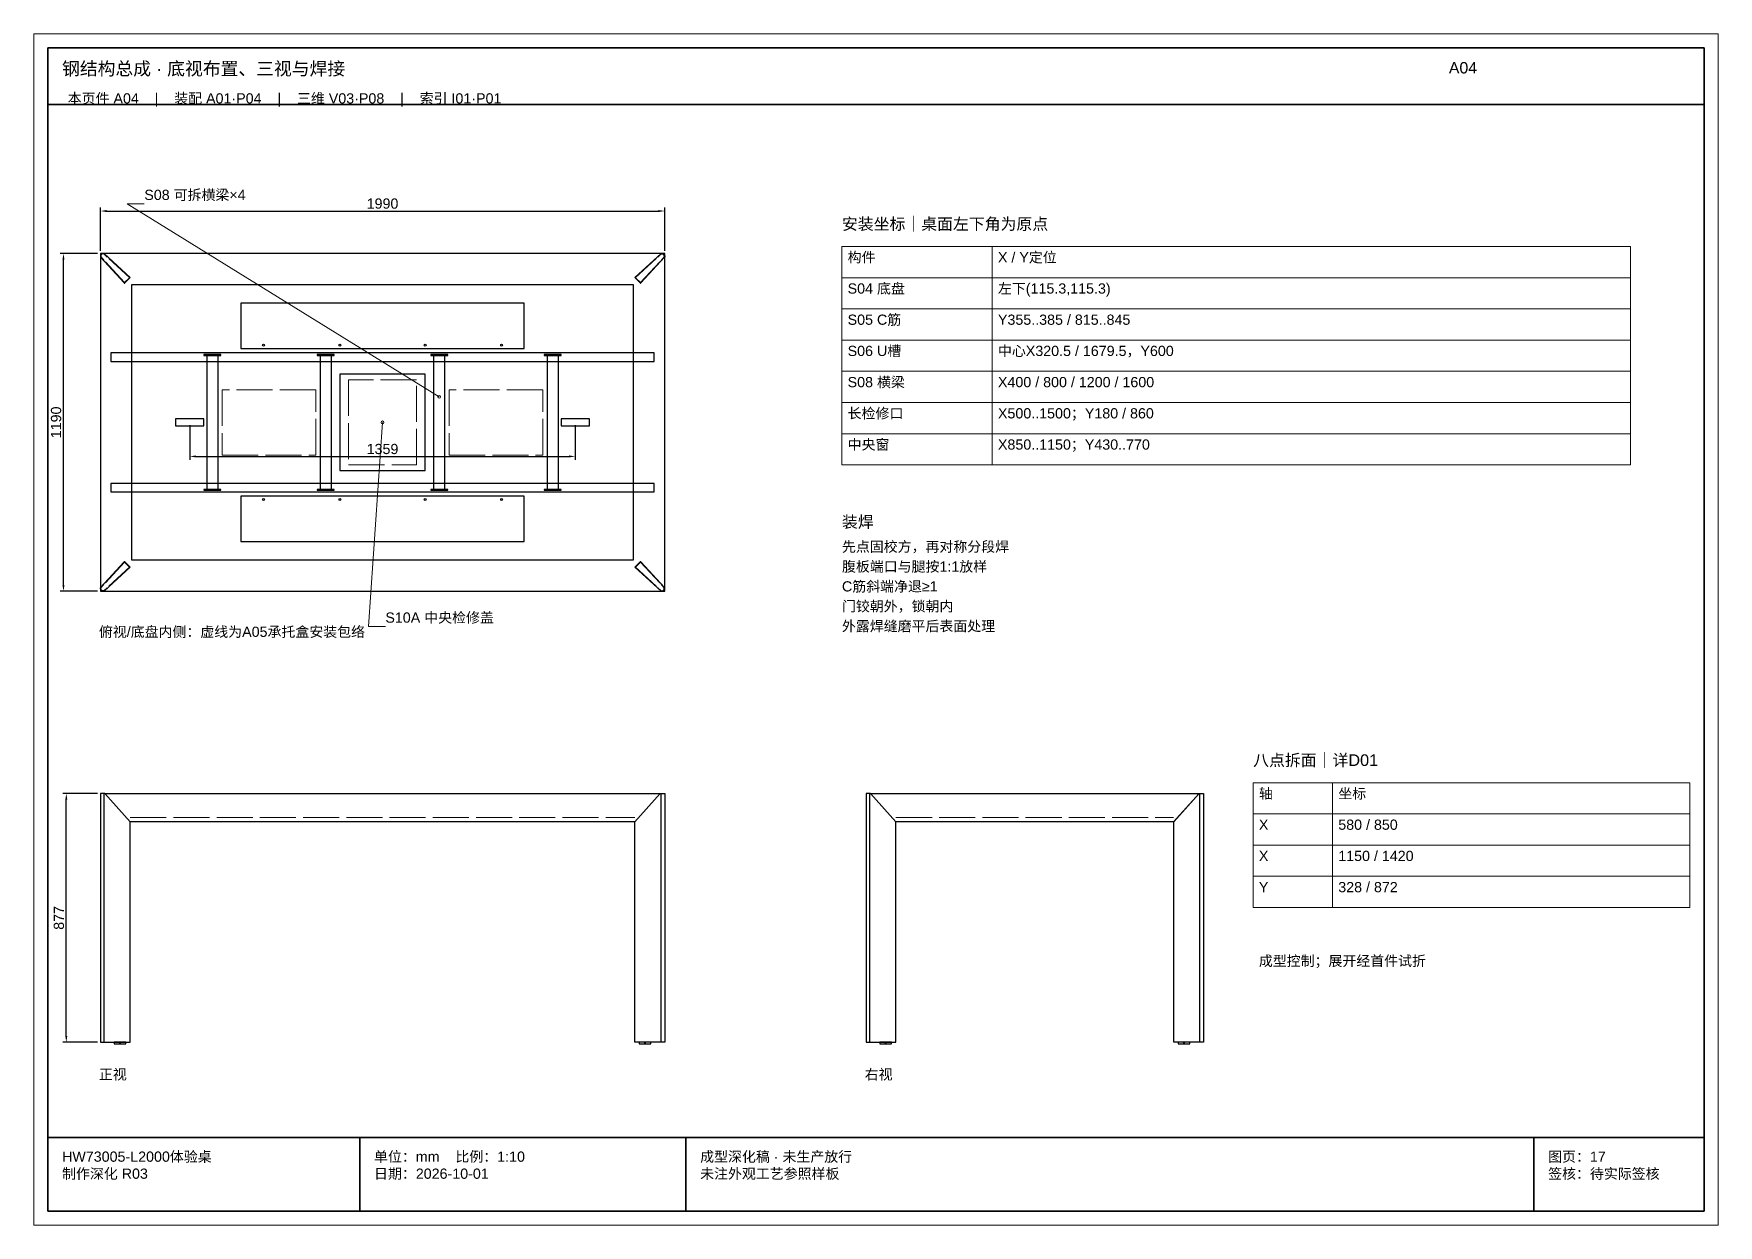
# Paper-space layout 'A04' of a CAD drawing. Header units: millimetres. Extents: x 0 to 594, y 0 to 420.
# The model-space entities are those that its viewports show. They can reach past a viewport. Long polylines and large blocks are cut down to what shows.
import ezdxf

# ---------------------------------------------------------------- set-up
doc = ezdxf.new("R2010")
doc.units = ezdxf.units.MM
doc.linetypes.add('DASHED', pattern=[1.524, 1.27, -0.254])
for name, color, linetype, lineweight in [('DIM', 7, 'Continuous', 13), ('FRAME', 7, 'Continuous', 35), ('HIDDEN', 8, 'DASHED', 13), ('NOTE', 7, 'Continuous', 18), ('OUTLINE', 7, 'Continuous', 25)]:
    doc.layers.add(name, color=color, linetype=linetype, lineweight=lineweight)
doc.styles.add('CN', font='Arial Unicode.ttf')
doc.dimstyles.new('D10_A2', dxfattribs={"dimtxt": 36, "dimasz": 22, "dimexe": 12, "dimexo": 10, "dimgap": 8, "dimtad": 1, "dimdsep": 46, "dimtxsty": 'CN', "dimcen": 2.5, "dimclrd": 7, "dimclre": 7, "dimclrt": 7, "dimazin": 3, "dimtfac": 1, "dimtmove": 0, "dimatfit": 3})

msp = doc.modelspace()

# ---------------------------------------------------------------- linework, layer by layer
at = {"layer": 'DIM'}
for points in [[(13430, 2920), (12330, 3600), (12390, 3600)], [(13230, 2830), (13180, 2110), (13240, 2110)]]:
    msp.add_lwpolyline(points, dxfattribs=at)
for points in [[(14850, 3340), (15380, 3340), (15380, 3450), (14850, 3450)], [(15380, 3340), (17630, 3340), (17630, 3450), (15380, 3450)], [(14850, 3230), (15380, 3230), (15380, 3340), (14850, 3340)], [(15380, 3230), (17630, 3230), (17630, 3340), (15380, 3340)], [(14850, 3120), (15380, 3120), (15380, 3230), (14850, 3230)], [(15380, 3120), (17630, 3120), (17630, 3230), (15380, 3230)], [(14850, 3010), (15380, 3010), (15380, 3120), (14850, 3120)], [(15380, 3010), (17630, 3010), (17630, 3120), (15380, 3120)], [(14850, 2900), (15380, 2900), (15380, 3010), (14850, 3010)], [(15380, 2900), (17630, 2900), (17630, 3010), (15380, 3010)], [(14850, 2790), (15380, 2790), (15380, 2900), (14850, 2900)], [(15380, 2790), (17630, 2790), (17630, 2900), (15380, 2900)], [(14850, 2680), (15380, 2680), (15380, 2790), (14850, 2790)], [(15380, 2680), (17630, 2680), (17630, 2790), (15380, 2790)], [(16300, 1450), (16580, 1450), (16580, 1560), (16300, 1560)], [(16580, 1450), (17840, 1450), (17840, 1560), (16580, 1560)], [(16300, 1340), (16580, 1340), (16580, 1450), (16300, 1450)], [(16580, 1340), (17840, 1340), (17840, 1450), (16580, 1450)], [(16300, 1230), (16580, 1230), (16580, 1340), (16300, 1340)], [(16580, 1230), (17840, 1230), (17840, 1340), (16580, 1340)], [(16300, 1120), (16580, 1120), (16580, 1230), (16300, 1230)], [(16580, 1120), (17840, 1120), (17840, 1230), (16580, 1230)]]:
    msp.add_lwpolyline(points, close=True, dxfattribs=at)
for centre in [(13430, 2920), (13230, 2830)]:
    msp.add_circle(centre, 5, dxfattribs=at)
at = {"layer": 'FRAME'}
for p, q in [((12050, 3950), (17890, 3950)), ((12050, 310), (17890, 310)), ((13150, 50), (13150, 310)), ((14300, 50), (14300, 310)), ((17290, 50), (17290, 310))]:
    msp.add_line(p, q, dxfattribs=at)
msp.add_lwpolyline([(12050, 50), (17890, 50), (17890, 4150), (12050, 4150)], close=True, dxfattribs=at)
at = {"layer": 'HIDDEN'}
for p, q in [((12340.47, 1437), (14119.53, 1437)), ((15040.47, 1437), (16019.53, 1437))]:
    msp.add_line(p, q, dxfattribs=at)
for points in [[(13110, 2680), (13350, 2680), (13350, 2980), (13110, 2980)], [(12665, 2715), (12995, 2715), (12995, 2945), (12665, 2945)], [(13465, 2715), (13795, 2715), (13795, 2945), (13465, 2945)]]:
    msp.add_lwpolyline(points, close=True, dxfattribs=at)
at = {"layer": 'OUTLINE'}
for p, q in [((12235.074, 3417.236), (12236.574, 3417.236)), ((12235.074, 3417.236), (12235.074, 3413.36)), ((12236.574, 3413.36), (12235.074, 3413.36)), ((12235.497, 3412.276), (12236.601, 3413.292)), ((12235.497, 3412.276), (12319.02, 3321.588)), ((12236.574, 3417.236), (12236.574, 3413.36)), ((12236.601, 3413.292), (12247.744, 3401.193)), ((12243.074, 3423.736), (12243.074, 3425.236)), ((12246.95, 3425.236), (12243.074, 3425.236)), ((12246.95, 3423.736), (12243.074, 3423.736)), ((12246.95, 3425.236), (12246.95, 3423.736)), ((12247.018, 3423.709), (12248.034, 3424.813)), ((12259.116, 3412.566), (12247.018, 3423.709)), ((12339.948, 3340.161), (12248.034, 3424.813)), ((12252.766, 3395.74), (12320.123, 3322.604)), ((12338.932, 3339.058), (12264.57, 3407.543)), ((14120.052, 3340.161), (14211.966, 3424.813)), ((14121.068, 3339.058), (14195.43, 3407.543)), ((14207.234, 3395.74), (14139.877, 3322.604)), ((14224.503, 3412.276), (14140.98, 3321.588)), ((14200.884, 3412.566), (14212.982, 3423.709)), ((14212.982, 3423.709), (14211.966, 3424.813)), ((14223.399, 3413.292), (14212.256, 3401.193)), ((14213.05, 3425.236), (14213.05, 3423.736)), ((14213.05, 3425.236), (14216.926, 3425.236)), ((14213.05, 3423.736), (14216.926, 3423.736)), ((14216.926, 3423.736), (14216.926, 3425.236)), ((14224.503, 3412.276), (14223.399, 3413.292)), ((14224.926, 3417.236), (14223.426, 3417.236)), ((14223.426, 3417.236), (14223.426, 3413.36)), ((14223.426, 3413.36), (14224.926, 3413.36)), ((14224.926, 3417.236), (14224.926, 3413.36)), ((12320.267, 3322.601), (12337.756, 3340.09)), ((12321.328, 3321.541), (12338.817, 3339.03)), ((12338.817, 3339.03), (12337.756, 3340.09)), ((12338.932, 3339.058), (12339.948, 3340.161)), ((14121.068, 3339.058), (14120.052, 3340.161)), ((14121.183, 3339.03), (14122.244, 3340.09)), ((14138.672, 3321.541), (14121.183, 3339.03)), ((14139.733, 3322.601), (14122.244, 3340.09)), ((12320.123, 3322.604), (12319.02, 3321.588)), ((12321.328, 3321.541), (12320.267, 3322.601)), ((14138.672, 3321.541), (14139.733, 3322.601)), ((14139.877, 3322.604), (14140.98, 3321.588)), ((12235.497, 2247.724), (12319.02, 2338.412)), ((12339.948, 2319.839), (12248.034, 2235.187)), ((12252.766, 2264.26), (12320.123, 2337.396)), ((12338.932, 2320.942), (12264.57, 2252.457)), ((12320.123, 2337.396), (12319.02, 2338.412)), ((12321.328, 2338.459), (12320.267, 2337.399)), ((12320.267, 2337.399), (12337.756, 2319.91)), ((12321.328, 2338.459), (12338.817, 2320.97)), ((12338.817, 2320.97), (12337.756, 2319.91)), ((12338.932, 2320.942), (12339.948, 2319.839)), ((14121.068, 2320.942), (14120.052, 2319.839)), ((14120.052, 2319.839), (14211.966, 2235.187)), ((14121.068, 2320.942), (14195.43, 2252.457)), ((14138.672, 2338.459), (14121.183, 2320.97)), ((14121.183, 2320.97), (14122.244, 2319.91)), ((14139.733, 2337.399), (14122.244, 2319.91)), ((14138.672, 2338.459), (14139.733, 2337.399)), ((14139.877, 2337.396), (14140.98, 2338.412)), ((14207.234, 2264.26), (14139.877, 2337.396)), ((14224.503, 2247.724), (14140.98, 2338.412)), ((12236.601, 2246.708), (12247.744, 2258.807)), ((14223.399, 2246.708), (14212.256, 2258.807)), ((12236.574, 2246.64), (12235.074, 2246.64)), ((12235.074, 2242.764), (12235.074, 2246.64)), ((12235.074, 2242.764), (12236.574, 2242.764)), ((12235.497, 2247.724), (12236.601, 2246.708)), ((12236.574, 2242.764), (12236.574, 2246.64)), ((12243.074, 2236.264), (12243.074, 2234.764)), ((12246.95, 2236.264), (12243.074, 2236.264)), ((12246.95, 2234.764), (12243.074, 2234.764)), ((12246.95, 2234.764), (12246.95, 2236.264)), ((12259.116, 2247.434), (12247.018, 2236.291)), ((12247.018, 2236.291), (12248.034, 2235.187)), ((14200.884, 2247.434), (14212.982, 2236.291)), ((14212.982, 2236.291), (14211.966, 2235.187)), ((14213.05, 2236.264), (14216.926, 2236.264)), ((14213.05, 2234.764), (14213.05, 2236.264)), ((14213.05, 2234.764), (14216.926, 2234.764)), ((14216.926, 2236.264), (14216.926, 2234.764)), ((14224.503, 2247.724), (14223.399, 2246.708)), ((14223.426, 2246.64), (14224.926, 2246.64)), ((14223.426, 2242.764), (14223.426, 2246.64)), ((14224.926, 2242.764), (14223.426, 2242.764)), ((14224.926, 2242.764), (14224.926, 2246.64)), ((12248.03, 645), (12248.03, 1522)), ((14211.97, 645), (14211.97, 1522)), ((14948.03, 645), (14948.03, 1522)), ((16111.97, 645), (16111.97, 1522))]:
    msp.add_line(p, q, dxfattribs=at)
for points in [[(12235, 2235), (14225, 2235), (14225, 3425), (12235, 3425)], [(12345.3, 2345.3), (14114.7, 2345.3), (14114.7, 3314.7), (12345.3, 3314.7)], [(12730, 3090), (13730, 3090), (13730, 3250), (12730, 3250)], [(12272.3, 3045), (14187.7, 3045), (14187.7, 3075), (12272.3, 3075)], [(12600, 3066), (12660, 3066), (12660, 3069), (12600, 3069)], [(12610, 2594), (12650, 2594), (12650, 3066), (12610, 3066)], [(13000, 3066), (13060, 3066), (13060, 3069), (13000, 3069)], [(13010, 2594), (13050, 2594), (13050, 3066), (13010, 3066)], [(13400, 3066), (13460, 3066), (13460, 3069), (13400, 3069)], [(13410, 2594), (13450, 2594), (13450, 3066), (13410, 3066)], [(13800, 3066), (13860, 3066), (13860, 3069), (13800, 3069)], [(13810, 2594), (13850, 2594), (13850, 3066), (13810, 3066)], [(13080, 2660), (13380, 2660), (13380, 3000), (13080, 3000)], [(12500.5, 2817.5), (12600.5, 2817.5), (12600.5, 2842.5), (12500.5, 2842.5)], [(13859.5, 2817.5), (13959.5, 2817.5), (13959.5, 2842.5), (13859.5, 2842.5)], [(12272.3, 2585), (14187.7, 2585), (14187.7, 2615), (12272.3, 2615)], [(12600, 2591), (12660, 2591), (12660, 2594), (12600, 2594)], [(12730, 2410), (13730, 2410), (13730, 2570), (12730, 2570)], [(13000, 2591), (13060, 2591), (13060, 2594), (13000, 2594)], [(13400, 2591), (13460, 2591), (13460, 2594), (13400, 2594)], [(13800, 2591), (13860, 2591), (13860, 2594), (13800, 2594)], [(12235, 645), (12339.95, 645), (12339.95, 1422), (12250.75, 1522), (12235, 1522)], [(12250.75, 1522), (14209.25, 1522), (14119.53, 1422), (12340.47, 1422)], [(14225, 645), (14120.05, 645), (14120.05, 1422), (14209.25, 1522), (14225, 1522)], [(14935, 645), (15039.95, 645), (15039.95, 1422), (14950.75, 1522), (14935, 1522)], [(14950.75, 1522), (16109.25, 1522), (16019.53, 1422), (15040.47, 1422)], [(16125, 645), (16020.05, 645), (16020.05, 1422), (16109.25, 1522), (16125, 1522)], [(12284.01, 640), (12304.01, 640), (12304.01, 646), (12284.01, 646)], [(12305.223, 640), (12325.223, 640), (12325.223, 646), (12305.223, 646)], [(14134.777, 640), (14154.777, 640), (14154.777, 646), (14134.777, 646)], [(14155.99, 640), (14175.99, 640), (14175.99, 646), (14155.99, 646)], [(14983.652, 640), (15003.652, 640), (15003.652, 646), (14983.652, 646)], [(15004.866, 640), (15024.866, 640), (15024.866, 646), (15004.866, 646)], [(16035.134, 640), (16055.134, 640), (16055.134, 646), (16035.134, 646)], [(16056.348, 640), (16076.348, 640), (16076.348, 646), (16056.348, 646)]]:
    msp.add_lwpolyline(points, close=True, dxfattribs=at)
for centre in [(12810, 3102), (13080, 3102), (13380, 3102), (13650, 3102), (12810, 2558), (13080, 2558), (13380, 2558), (13650, 2558)]:
    msp.add_circle(centre, 3.3, dxfattribs=at)
for centre, radius, start, end in [((12243.074, 3417.236), 8, 90, 180), ((12236.674, 3413.36), 1.6, -180, -137.3554228), ((12243.074, 3417.236), 6.5, 90, 180), ((12236.674, 3413.36), 0.1, -180, -137.3554228), ((12246.95, 3423.636), 1.6, 47.3554228, 90), ((12246.95, 3423.636), 0.1, 47.3554228, 90), ((14213.05, 3423.636), 1.6, 90, 132.6445772), ((14213.05, 3423.636), 0.1, 90, 132.6445772), ((14216.926, 3417.236), 8, 0, 90), ((14216.926, 3417.236), 6.5, 0, 90), ((14223.326, 3413.36), 0.1, -42.6445772, 0), ((14223.326, 3413.36), 1.6, -42.6445772, 0), ((12320.196, 3322.672), 1.6, -137.3554228, -45), ((12320.196, 3322.672), 0.1, -137.3554228, -45), ((14139.804, 3322.672), 1.6, -135, -42.6445772), ((14139.804, 3322.672), 0.1, -135, -42.6445772), ((12320.196, 2337.328), 1.6, 45, 137.3554228), ((12320.196, 2337.328), 0.1, 45, 137.3554228), ((14139.804, 2337.328), 1.6, 42.6445772, 135), ((14139.804, 2337.328), 0.1, 42.6445772, 135), ((12236.674, 2246.64), 1.6, 137.3554228, 180), ((12243.074, 2242.764), 8, -180, -90), ((12236.674, 2246.64), 0.1, 137.3554228, 180), ((12243.074, 2242.764), 6.5, -180, -90), ((12246.95, 2236.364), 0.1, -90, -47.3554228), ((12246.95, 2236.364), 1.6, -90, -47.3554228), ((14213.05, 2236.364), 1.6, -132.6445772, -90), ((14213.05, 2236.364), 0.1, -132.6445772, -90), ((14216.926, 2242.764), 6.5, -90, 0), ((14216.926, 2242.764), 8, -90, 0), ((14223.326, 2246.64), 0.1, 0, 42.6445772), ((14223.326, 2246.64), 1.6, 0, 42.6445772)]:
    msp.add_arc(centre, radius, start, end, dxfattribs=at)

# ---------------------------------------------------------------- texts
at = {"layer": 'NOTE', "attachment_point": 1, "style": 'CN'}
for s, insert, char_height, width in [('钢结构总成 · 底视布置、三视与焊接', (12100, 4100), 46, 4840), ('A04', (16990, 4100), 40, 900), ('本页件 A04    |    装配 A01·P04    |    三维 V03·P08    |    索引 I01·P01', (12120, 3990), 36, 5700), ('S08 可拆横梁×4', (12390, 3650), 36, 1550), ('安装坐标｜桌面左下角为原点', (14850, 3550), 41, 2780), ('构件', (14870, 3430), 36, 490), ('X / Y定位', (15400, 3430), 36, 2210), ('S04 底盘', (14870, 3320), 36, 490), ('左下(115.3,115.3)', (15400, 3320), 36, 2210), ('S05 C筋', (14870, 3210), 36, 490), ('Y355..385 / 815..845', (15400, 3210), 36, 2210), ('S06 U槽', (14870, 3100), 36, 490), ('中心X320.5 / 1679.5，Y600', (15400, 3100), 36, 2210), ('S08 横梁', (14870, 2990), 36, 490), ('X400 / 800 / 1200 / 1600', (15400, 2990), 36, 2210), ('长检修口', (14870, 2880), 36, 490), ('X500..1500；Y180 / 860', (15400, 2880), 36, 2210), ('中央窗', (14870, 2770), 36, 490), ('X850..1150；Y430..770', (15400, 2770), 36, 2210), ('装焊', (14850, 2500), 41, 2750), ('先点固校方，再对称分段焊', (14850, 2410), 36, 2750), ('腹板端口与腿按1:1放样', (14850, 2340), 36, 2750), ('C筋斜端净退≥1', (14850, 2270), 36, 2750), ('门铰朝外，锁朝内', (14850, 2200), 36, 2750), ('S10A 中央检修盖', (13240, 2160), 36, 1750), ('俯视/底盘内侧：虚线为A05承托盒安装包络', (12230, 2110), 36, 2300), ('外露焊缝磨平后表面处理', (14850, 2130), 36, 2750), ('八点拆面｜详D01', (16300, 1660), 41, 1540), ('轴', (16320, 1540), 36, 240), ('坐标', (16600, 1540), 36, 1220), ('X', (16320, 1430), 36, 240), ('580 / 850', (16600, 1430), 36, 1220), ('X', (16320, 1320), 36, 240), ('1150 / 1420', (16600, 1320), 36, 1220), ('Y', (16320, 1210), 36, 240), ('328 / 872', (16600, 1210), 36, 1220), ('成型控制；展开经首件试折', (16320, 950), 36, 1490), ('正视', (12230, 550), 36, 1000), ('右视', (14930, 550), 36, 1000), ('HW73005-L2000体验桌\\P制作深化 R03', (12100, 260), 36, 1000), ('单位：mm    比例：1:10\\P日期：2026-10-01', (13200, 260), 36, 1050), ('成型深化稿 · 未生产放行\\P未注外观工艺参照样板', (14350, 260), 36, 2890), ('图页：17\\P签核：待实际签核', (17340, 260), 36, 550)]:
    msp.add_mtext(s, dxfattribs=dict(at, insert=insert, char_height=char_height, width=width))

# ---------------------------------------------------------------- dimensions: what is measured, and where the dimension line sits
at = {"layer": 'DIM'}
for base, p1, p2 in [((12235, 3575), (12235, 3425), (14225, 3425)), ((12550.5, 2710), (12550.5, 2830), (13909.5, 2830))]:
    msp.add_linear_dim(base=base, p1=p1, p2=p2, dimstyle='D10_A2', dxfattribs=at).render()
for base, p1, p2 in [((12105, 2235), (12235, 2235), (12235, 3425)), ((12115, 645), (12235, 645), (12235, 1522))]:
    msp.add_linear_dim(base=base, p1=p1, p2=p2, angle=90, dimstyle='D10_A2', dxfattribs=at).render()

psp = doc.layouts.new('A04')

# ---------------------------------------------------------------- viewports
at = {"layer": 'Defpoints'}
psp.add_viewport(center=(297, 210), size=(594, 420), view_center_point=(14970, 2100), view_height=4200, dxfattribs=at)

doc.saveas('drawing.dxf')
